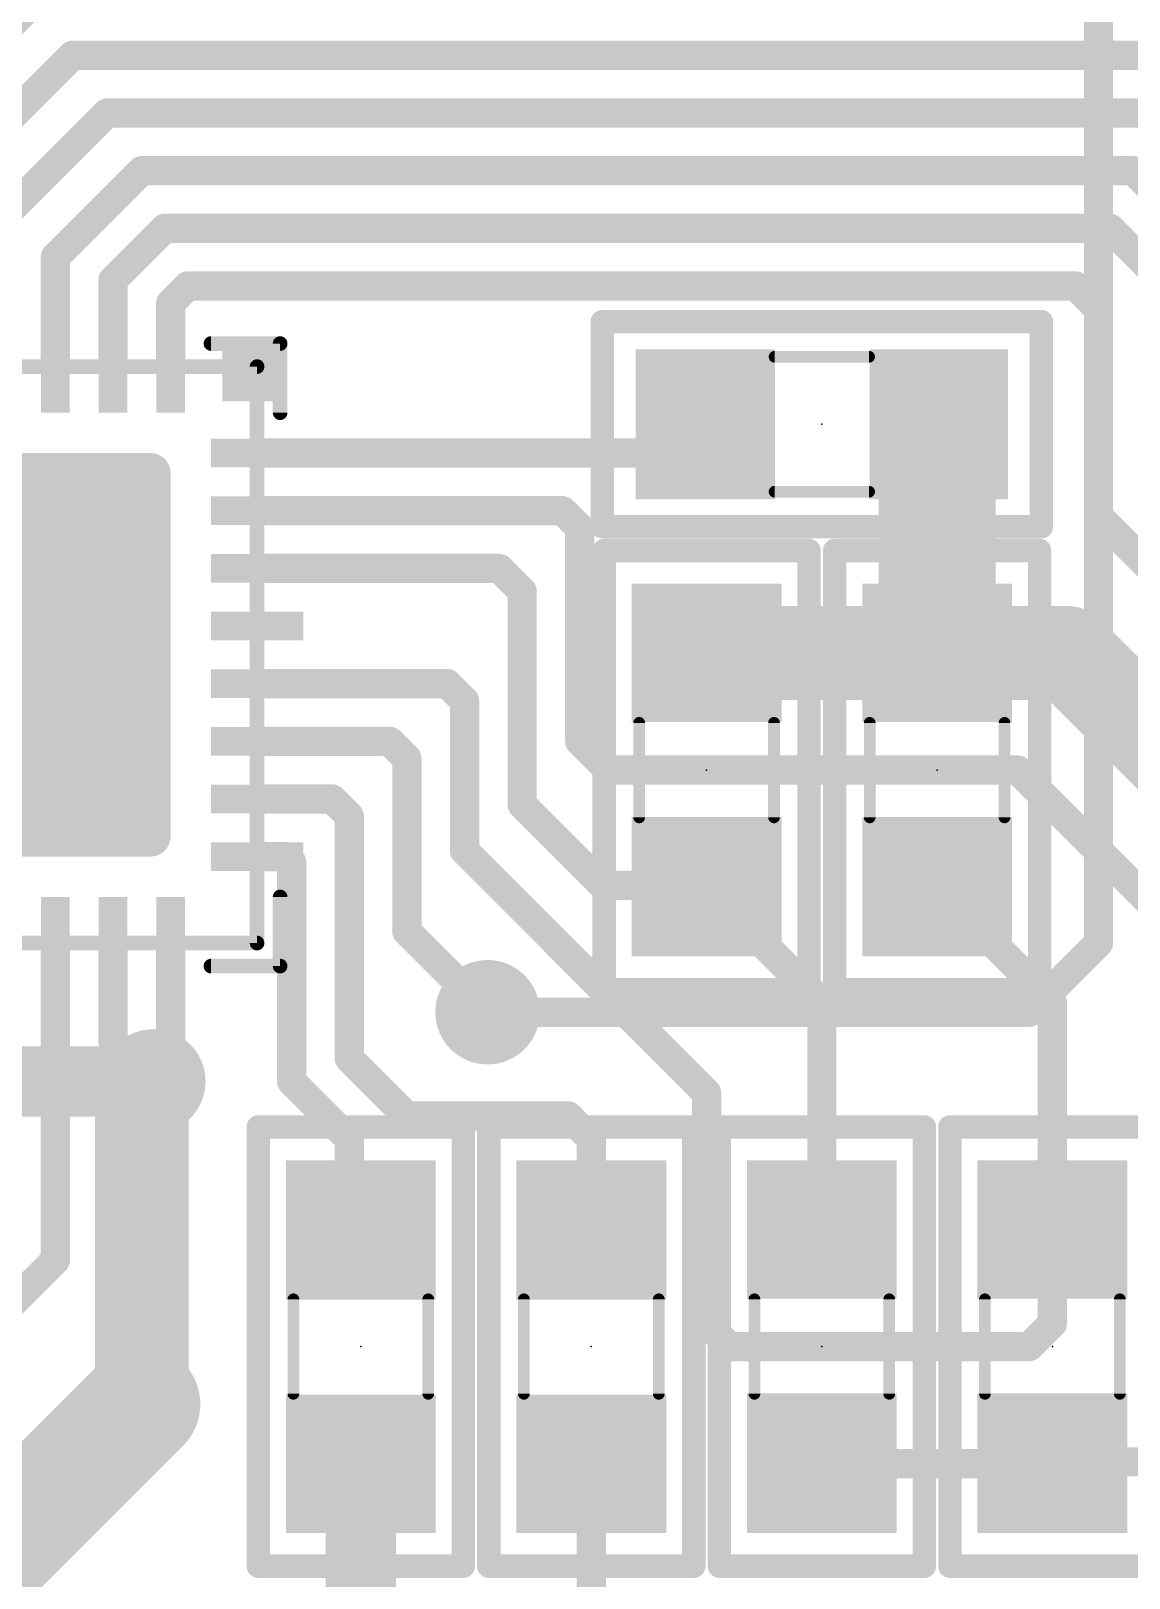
# Model space of a CAD drawing. Extents: x -12.5 to 70.1, y -12.4 to 85.2.
# Drawn here: x 17.64 to 27.17, y 33.99 to 47.41 of the extents above; entities that cross this region are included whole.
import ezdxf

# ---------------------------------------------------------------- set-up
doc = ezdxf.new("R2010")
doc.units = 0
for name, color, linetype in [('1', 12, 'CONTINUOUS'), ('16', 132, 'CONTINUOUS'), ('18', 110, 'CONTINUOUS'), ('21', 40, 'CONTINUOUS'), ('23', 53, 'CONTINUOUS'), ('51', 253, 'CONTINUOUS')]:
    doc.layers.add(name, color=color, linetype=linetype)

# ---------------------------------------------------------------- blocks, each defined once
blk = doc.blocks.new('RECT')
blk.add_solid([(-0.5, -0.5), (0.5, -0.5), (-0.5, 0.5), (0.5, 0.5)])
blk = doc.blocks.new('RECT560000X560000R10')
at = {"const_width": 0.175}
blk.add_lwpolyline([(1.6625, -1.575), (1.6625, 1.575, 0.4142), (1.575, 1.6625), (-1.575, 1.6625, 0.4142), (-1.6625, 1.575), (-1.6625, -1.575, 0.4142), (-1.575, -1.6625), (1.575, -1.6625, 0.4142)], format="xyb", close=True, dxfattribs=at)
blk.add_solid([(-1.6004, -1.6004), (1.6004, -1.6004), (-1.6004, 1.6004), (1.6004, 1.6004)])
blk = doc.blocks.new('ROUNDV')
at = {"const_width": 0.5}
blk.add_lwpolyline([(0, -0.25, 1), (0, 0.25, 1), (0, -0.25)], format="xyb", dxfattribs=at)

msp = doc.modelspace()

# ---------------------------------------------------------------- linework, layer by layer
at = {"layer": '1'}
for points, const_width in [([(16.35, 46.35), (17.7, 47.7)], 0.254), ([(16.85, 46.05), (18, 47.2)], 0.254), ([(18, 47.2), (27.6, 47.2)], 0.254), ([(17.35, 45.75), (18.3, 46.7)], 0.254), ([(18.3, 46.7), (27.4, 46.7)], 0.254), ([(17.85, 45.45), (18.6, 46.2)], 0.254), ([(18.6, 46.2), (27.2, 46.2)], 0.254), ([(27.2, 46.2), (27.9, 45.5)], 0.254), ([(18.35, 45.25), (18.8, 45.7)], 0.254), ([(18.8, 45.7), (27, 45.7)], 0.254), ([(27, 45.7), (27.4, 45.3)], 0.254), ([(17.85, 44.5), (17.85, 45.45)], 0.254), ([(18.35, 44.5), (18.35, 45.25)], 0.254), ([(18.85, 45.05), (19, 45.2)], 0.254), ([(19, 45.2), (26.7, 45.2)], 0.254), ([(26.7, 45.2), (26.9, 45)], 0.254), ([(18.85, 44.5), (18.85, 45.05)], 0.254), ([(26.9, 45), (26.9, 43.2)], 0.254), ([(25.5, 43.984), (25.516, 44)], 1.016), ([(25.5, 42.016), (25.5, 43.984)], 1.016), ([(23.234, 43.75), (23.484, 44)], 0.254), ([(19.6, 43.75), (23.234, 43.75)], 0.254), ([(19.6, 43.25), (22.25, 43.25)], 0.254), ([(22.25, 43.25), (22.4, 43.1)], 0.254), ([(22.4, 43.1), (22.4, 41.25)], 0.254), ([(26.9, 43.2), (28.8, 41.3)], 0.254), ([(19.6, 42.75), (21.7, 42.75)], 0.254), ([(21.7, 42.75), (21.9, 42.55)], 0.254), ([(21.9, 42.55), (21.9, 40.7)], 0.254), ([(25.5, 42.016), (23.5, 42.016)], 0.8128), ([(25.5, 42.016), (26.634, 42.016)], 0.8128), ([(26.634, 42.016), (27.9, 40.75)], 0.8128), ([(19.6, 41.75), (21.25, 41.75)], 0.254), ([(21.25, 41.75), (21.4, 41.6)], 0.254), ([(21.4, 41.6), (21.4, 40.3)], 0.254), ([(19.6, 41.25), (20.75, 41.25)], 0.254), ([(20.75, 41.25), (20.9, 41.1)], 0.254), ([(22.4, 41.25), (22.65, 41)], 0.254), ([(20.9, 41.1), (20.9, 39.6)], 0.254), ([(22.65, 41), (26.2, 41)], 0.254), ([(26.2, 41), (27.7, 39.5)], 0.254), ([(19.6, 40.75), (20.25, 40.75)], 0.254), ([(20.25, 40.75), (20.4, 40.6)], 0.254), ([(21.9, 40.7), (22.6, 40)], 0.254), ([(20.4, 40.6), (20.4, 38.5)], 0.254), ([(21.4, 40.3), (22.7, 39)], 0.254), ([(19.6, 40.25), (19.85, 40.25)], 0.254), ([(19.85, 40.25), (19.9, 40.2)], 0.254), ([(19.9, 40.2), (19.9, 38.3)], 0.254), ([(22.6, 40), (23.484, 40)], 0.254), ([(23.484, 40), (23.5, 39.984)], 0.254), ([(24.5, 38.984), (23.5, 39.984)], 0.254), ([(26.5, 38.984), (25.5, 39.984)], 0.254), ([(20.9, 39.6), (21.6, 38.9)], 0.254), ([(17.85, 39.5), (17.85, 36.75)], 0.254), ([(18.35, 39.5), (18.35, 38.65)], 0.254), ([(18.85, 39.5), (18.85, 38.45)], 0.254), ([(22.7, 39), (23.5, 38.2)], 0.254), ([(24.5, 37.016), (24.5, 38.984)], 0.254), ([(26.5, 37.016), (26.5, 38.984)], 0.254), ([(18.35, 38.65), (18.7, 38.3)], 0.254), ([(18.7, 38.3), (18.7, 38.2)], 0.6096), ([(18.85, 38.45), (18.7, 38.3)], 0.254), ([(20.4, 38.5), (20.9, 38)], 0.254), ([(18.6, 35.5), (18.6, 38.1)], 0.8128), ([(18.7, 38.2), (18.6, 38.1)], 0.6096), ([(19.9, 38.3), (20.4, 37.8)], 0.254), ([(18.35, 38.15), (18.6, 38.1)], 0.254), ([(23.5, 38.2), (23.5, 36.2)], 0.254), ([(20.9, 38), (22.3, 38)], 0.254), ([(22.3, 38), (22.5, 37.8)], 0.254), ([(20.4, 37.8), (20.4, 37.116)], 0.254), ([(22.5, 37.8), (22.5, 37.016)], 0.254), ([(20.4, 37.116), (20.5, 37.016)], 0.254), ([(26.5, 36.2), (26.5, 37.016)], 0.254), ([(17.85, 36.75), (13.9, 32.8)], 0.254), ([(23.5, 36.2), (23.7, 36)], 0.254), ([(26.3, 36), (26.5, 36.2)], 0.254), ([(23.7, 36), (26.3, 36)], 0.254), ([(17, 33.9), (18.6, 35.5)], 1.016), ([(20.5, 34.984), (20.5, 33.016)], 0.6096), ([(22.5, 34.984), (22.5, 33.016)], 0.254), ([(26.5, 34.984), (24.5, 34.984)], 0.254), ([(26.516, 35), (26.5, 34.984)], 0.254), ([(27.4, 35), (26.516, 35)], 0.254)]:
    msp.add_lwpolyline(points, dxfattribs=dict(at, const_width=const_width))
for points, const_width in [([(18, 47.2635, 1), (18, 47.1365)], 0.127), ([(18.0449, 47.1551, 1), (17.9551, 47.2449)], 0.127), ([(18.3, 46.7635, 1), (18.3, 46.6365)], 0.127), ([(18.3449, 46.6551, 1), (18.2551, 46.7449)], 0.127), ([(18.6, 46.2635, 1), (18.6, 46.1365)], 0.127), ([(18.6449, 46.1551, 1), (18.5551, 46.2449)], 0.127), ([(27.2449, 46.2449, 1), (27.1551, 46.1551)], 0.127), ([(27.2, 46.1365, 1), (27.2, 46.2635)], 0.127), ([(18.8, 45.7635, 1), (18.8, 45.6365)], 0.127), ([(18.8449, 45.6551, 1), (18.7551, 45.7449)], 0.127), ([(27.0449, 45.7449, 1), (26.9551, 45.6551)], 0.127), ([(27, 45.6365, 1), (27, 45.7635)], 0.127), ([(17.9135, 45.45, 1), (17.7865, 45.45)], 0.127), ([(17.8051, 45.4949, 1), (17.8949, 45.4051)], 0.127), ([(18.4135, 45.25, 1), (18.2865, 45.25)], 0.127), ([(18.3051, 45.2949, 1), (18.3949, 45.2051)], 0.127), ([(19, 45.2635, 1), (19, 45.1365)], 0.127), ([(19.0449, 45.1551, 1), (18.9551, 45.2449)], 0.127), ([(26.7449, 45.2449, 1), (26.6551, 45.1551)], 0.127), ([(26.7, 45.1365, 1), (26.7, 45.2635)], 0.127), ([(18.9135, 45.05, 1), (18.7865, 45.05)], 0.127), ([(18.8051, 45.0949, 1), (18.8949, 45.0051)], 0.127), ([(26.9635, 45, 1), (26.8365, 45)], 0.127), ([(26.8551, 44.9551, 1), (26.9449, 45.0449)], 0.127), ([(17.7865, 44.5, 1), (17.9135, 44.5)], 0.127), ([(18.2865, 44.5, 1), (18.4135, 44.5)], 0.127), ([(18.7865, 44.5, 1), (18.9135, 44.5)], 0.127), ([(25.754, 43.984, 1), (25.246, 43.984)], 0.508), ([(25.6956, 43.8204, 1), (25.3364, 44.1796)], 0.508), ([(25.3204, 44.1636, 1), (25.6796, 43.8044)], 0.508), ([(23.5289, 43.9551, 1), (23.4391, 44.0449)], 0.127), ([(19.6, 43.8135, 1), (19.6, 43.6865)], 0.127), ([(23.1891, 43.7949, 1), (23.2789, 43.7051)], 0.127), ([(23.234, 43.6865, 1), (23.234, 43.8135)], 0.127), ([(19.6, 43.3135, 1), (19.6, 43.1865)], 0.127), ([(22.2949, 43.2949, 1), (22.2051, 43.2051)], 0.127), ([(22.25, 43.1865, 1), (22.25, 43.3135)], 0.127), ([(22.4635, 43.1, 1), (22.3365, 43.1)], 0.127), ([(26.9449, 43.2449, 1), (26.8551, 43.1551)], 0.127), ([(26.8365, 43.2, 1), (26.9635, 43.2)], 0.127), ([(22.3551, 43.0551, 1), (22.4449, 43.1449)], 0.127), ([(19.6, 42.8135, 1), (19.6, 42.6865)], 0.127), ([(21.7449, 42.7949, 1), (21.6551, 42.7051)], 0.127), ([(21.7, 42.6865, 1), (21.7, 42.8135)], 0.127), ([(21.9635, 42.55, 1), (21.8365, 42.55)], 0.127), ([(21.8551, 42.5051, 1), (21.9449, 42.5949)], 0.127), ([(23.5, 42.2192, 1), (23.5, 41.8128)], 0.4064), ([(25.5, 42.2192, 1), (25.5, 41.8128)], 0.4064), ([(25.5, 41.8128, 1), (25.5, 42.2192)], 0.4064), ([(26.7777, 42.1597, 1), (26.4903, 41.8723)], 0.4064), ([(26.634, 41.8128, 1), (26.634, 42.2192)], 0.4064), ([(25.246, 42.016, 1), (25.754, 42.016)], 0.508), ([(19.6, 41.8135, 1), (19.6, 41.6865)], 0.127), ([(21.2949, 41.7949, 1), (21.2051, 41.7051)], 0.127), ([(21.25, 41.6865, 1), (21.25, 41.8135)], 0.127), ([(21.4635, 41.6, 1), (21.3365, 41.6)], 0.127), ([(21.3551, 41.5551, 1), (21.4449, 41.6449)], 0.127), ([(19.6, 41.3135, 1), (19.6, 41.1865)], 0.127), ([(20.7949, 41.2949, 1), (20.7051, 41.2051)], 0.127), ([(20.75, 41.1865, 1), (20.75, 41.3135)], 0.127), ([(22.4449, 41.2949, 1), (22.3551, 41.2051)], 0.127), ([(20.9635, 41.1, 1), (20.8365, 41.1)], 0.127), ([(20.8551, 41.0551, 1), (20.9449, 41.1449)], 0.127), ([(22.3365, 41.25, 1), (22.4635, 41.25)], 0.127), ([(22.65, 41.0635, 1), (22.65, 40.9365)], 0.127), ([(22.6051, 40.9551, 1), (22.6949, 41.0449)], 0.127), ([(26.2449, 41.0449, 1), (26.1551, 40.9551)], 0.127), ([(26.2, 40.9365, 1), (26.2, 41.0635)], 0.127), ([(19.6, 40.8135, 1), (19.6, 40.6865)], 0.127), ([(20.2949, 40.7949, 1), (20.2051, 40.7051)], 0.127), ([(20.25, 40.6865, 1), (20.25, 40.8135)], 0.127), ([(21.9449, 40.7449, 1), (21.8551, 40.6551)], 0.127), ([(20.4635, 40.6, 1), (20.3365, 40.6)], 0.127), ([(20.3551, 40.5551, 1), (20.4449, 40.6449)], 0.127), ([(21.8365, 40.7, 1), (21.9635, 40.7)], 0.127), ([(21.4449, 40.3449, 1), (21.3551, 40.2551)], 0.127), ([(19.6, 40.3135, 1), (19.6, 40.1865)], 0.127), ([(19.8949, 40.2949, 1), (19.8051, 40.2051)], 0.127), ([(19.9635, 40.2, 1), (19.8365, 40.2)], 0.127), ([(19.85, 40.1865, 1), (19.85, 40.3135)], 0.127), ([(19.8551, 40.1551, 1), (19.9449, 40.2449)], 0.127), ([(21.3365, 40.3, 1), (21.4635, 40.3)], 0.127), ([(22.6, 40.0635, 1), (22.6, 39.9365)], 0.127), ([(23.5289, 40.0449, 1), (23.4391, 39.9551)], 0.127), ([(23.484, 39.9365, 1), (23.484, 40.0635)], 0.127), ([(22.5551, 39.9551, 1), (22.6449, 40.0449)], 0.127), ([(23.5449, 40.0289, 1), (23.4551, 39.9391)], 0.127), ([(23.4551, 39.9391, 1), (23.5449, 40.0289)], 0.127), ([(25.5449, 40.0289, 1), (25.4551, 39.9391)], 0.127), ([(20.9449, 39.6449, 1), (20.8551, 39.5551)], 0.127), ([(17.9135, 39.5, 1), (17.7865, 39.5)], 0.127), ([(18.4135, 39.5, 1), (18.2865, 39.5)], 0.127), ([(18.9135, 39.5, 1), (18.7865, 39.5)], 0.127), ([(20.8365, 39.6, 1), (20.9635, 39.6)], 0.127), ([(22.7449, 39.0449, 1), (22.6551, 38.9551)], 0.127), ([(22.6551, 38.9551, 1), (22.7449, 39.0449)], 0.127), ([(24.5635, 38.984, 1), (24.4365, 38.984)], 0.127), ([(24.4551, 38.9391, 1), (24.5449, 39.0289)], 0.127), ([(26.5635, 38.984, 1), (26.4365, 38.984)], 0.127), ([(26.4551, 38.9391, 1), (26.5449, 39.0289)], 0.127), ([(21.5551, 38.8551, 1), (21.6449, 38.9449)], 0.127), ([(18.3949, 38.6949, 1), (18.3051, 38.6051)], 0.127), ([(18.2865, 38.65, 1), (18.4135, 38.65)], 0.127), ([(18.8524, 38.3, 1), (18.5476, 38.3)], 0.3048), ([(18.8949, 38.4051, 1), (18.8051, 38.4949)], 0.127), ([(20.4449, 38.5449, 1), (20.3551, 38.4551)], 0.127), ([(20.3365, 38.5, 1), (20.4635, 38.5)], 0.127), ([(18.8032, 38.1, 1), (18.3968, 38.1)], 0.4064), ([(18.8078, 38.0922, 1), (18.5922, 38.3078)], 0.3048), ([(18.6551, 38.3449, 1), (18.7449, 38.2551)], 0.127), ([(18.6551, 38.2551, 1), (18.7449, 38.3449)], 0.127), ([(18.7865, 38.45, 1), (18.9135, 38.45)], 0.127), ([(19.9449, 38.3449, 1), (19.8551, 38.2551)], 0.127), ([(18.3625, 38.2123, 1), (18.3375, 38.0877)], 0.127), ([(18.4922, 38.2078, 1), (18.7078, 37.9922)], 0.3048), ([(18.5476, 38.2, 1), (18.8524, 38.2)], 0.3048), ([(19.8365, 38.3, 1), (19.9635, 38.3)], 0.127), ([(23.5635, 38.2, 1), (23.4365, 38.2)], 0.127), ([(23.4551, 38.1551, 1), (23.5449, 38.2449)], 0.127), ([(18.5875, 38.0377, 1), (18.6125, 38.1623)], 0.127), ([(20.9, 38.0635, 1), (20.9, 37.9365)], 0.127), ([(22.3449, 38.0449, 1), (22.2551, 37.9551)], 0.127), ([(22.3, 37.9365, 1), (22.3, 38.0635)], 0.127), ([(20.8551, 37.9551, 1), (20.9449, 38.0449)], 0.127), ([(20.4635, 37.8, 1), (20.3365, 37.8)], 0.127), ([(20.3551, 37.7551, 1), (20.4449, 37.8449)], 0.127), ([(22.5635, 37.8, 1), (22.4365, 37.8)], 0.127), ([(22.4551, 37.7551, 1), (22.5449, 37.8449)], 0.127), ([(20.4449, 37.1609, 1), (20.3551, 37.0711)], 0.127), ([(20.3365, 37.116, 1), (20.4635, 37.116)], 0.127), ([(20.4551, 36.9711, 1), (20.5449, 37.0609)], 0.127), ([(22.4365, 37.016, 1), (22.5635, 37.016)], 0.127), ([(24.4365, 37.016, 1), (24.5635, 37.016)], 0.127), ([(26.5635, 37.016, 1), (26.4365, 37.016)], 0.127), ([(26.4365, 37.016, 1), (26.5635, 37.016)], 0.127), ([(17.7865, 36.75, 1), (17.9135, 36.75)], 0.127), ([(17.8949, 36.7051, 1), (17.8051, 36.7949)], 0.127), ([(23.5449, 36.2449, 1), (23.4551, 36.1551)], 0.127), ([(23.4365, 36.2, 1), (23.5635, 36.2)], 0.127), ([(26.4365, 36.2, 1), (26.5635, 36.2)], 0.127), ([(26.5449, 36.1551, 1), (26.4551, 36.2449)], 0.127), ([(23.7, 36.0635, 1), (23.7, 35.9365)], 0.127), ([(23.6551, 35.9551, 1), (23.7449, 36.0449)], 0.127), ([(26.2551, 36.0449, 1), (26.3449, 35.9551)], 0.127), ([(26.3, 35.9365, 1), (26.3, 36.0635)], 0.127), ([(18.7796, 35.3204, 1), (18.4204, 35.6796)], 0.508), ([(18.3968, 35.5, 1), (18.8032, 35.5)], 0.4064), ([(20.6524, 34.984, 1), (20.3476, 34.984)], 0.3048), ([(22.5635, 34.984, 1), (22.4365, 34.984)], 0.127), ([(24.5, 35.0475, 1), (24.5, 34.9205)], 0.127), ([(26.4551, 35.0289, 1), (26.5449, 34.9391)], 0.127), ([(26.516, 35.0635, 1), (26.516, 34.9365)], 0.127), ([(26.5609, 34.9551, 1), (26.4711, 35.0449)], 0.127), ([(26.5, 34.9205, 1), (26.5, 35.0475)], 0.127)]:
    msp.add_lwpolyline(points, format="xyb", dxfattribs=dict(at, const_width=const_width))
at = {"layer": '16'}
for points, const_width in [([(26.9, 39.5), (26.9, 58.6)], 0.254), ([(26.3, 38.9), (26.9, 39.5)], 0.254), ([(21.6, 38.9), (26.3, 38.9)], 0.254), ([(18.7, 38.3), (14.4, 38.3)], 0.6096)]:
    msp.add_lwpolyline(points, dxfattribs=dict(at, const_width=const_width))
for points, const_width in [([(26.9449, 39.4551, 1), (26.8551, 39.5449)], 0.127), ([(26.8365, 39.5, 1), (26.9635, 39.5)], 0.127), ([(21.6, 38.9635, 1), (21.6, 38.8365)], 0.127), ([(26.2551, 38.9449, 1), (26.3449, 38.8551)], 0.127), ([(26.3, 38.8365, 1), (26.3, 38.9635)], 0.127), ([(18.7, 38.1476, 1), (18.7, 38.4524)], 0.3048)]:
    msp.add_lwpolyline(points, format="xyb", dxfattribs=dict(at, const_width=const_width))
at = {"layer": '21'}
for points, const_width in [([(22.595, 43.111), (22.595, 44.889)], 0.2032), ([(22.595, 44.889), (26.405, 44.889)], 0.2032), ([(26.405, 44.889), (26.405, 43.111)], 0.2032), ([(19.8, 44.7), (19.2, 44.7)], 0.127), ([(19.8, 44.1), (19.8, 44.7)], 0.127), ([(26.405, 43.111), (22.595, 43.111)], 0.2032), ([(22.611, 39.095), (22.611, 42.905)], 0.2032), ([(22.611, 42.905), (24.389, 42.905)], 0.2032), ([(24.389, 42.905), (24.389, 39.095)], 0.2032), ([(24.611, 39.095), (24.611, 42.905)], 0.2032), ([(24.611, 42.905), (26.389, 42.905)], 0.2032), ([(26.389, 42.905), (26.389, 39.095)], 0.2032), ([(19.8, 39.9), (19.8, 39.3)], 0.127), ([(19.8, 39.3), (19.2, 39.3)], 0.127), ([(24.389, 39.095), (22.611, 39.095)], 0.2032), ([(26.389, 39.095), (24.611, 39.095)], 0.2032), ([(19.611, 34.095), (19.611, 37.905)], 0.2032), ([(19.611, 37.905), (21.389, 37.905)], 0.2032), ([(21.389, 37.905), (21.389, 34.095)], 0.2032), ([(21.611, 34.095), (21.611, 37.905)], 0.2032), ([(21.611, 37.905), (23.389, 37.905)], 0.2032), ([(23.389, 37.905), (23.389, 34.095)], 0.2032), ([(23.611, 34.095), (23.611, 37.905)], 0.2032), ([(23.611, 37.905), (25.389, 37.905)], 0.2032), ([(25.389, 37.905), (25.389, 34.095)], 0.2032), ([(25.611, 34.095), (25.611, 37.905)], 0.2032), ([(25.611, 37.905), (27.389, 37.905)], 0.2032), ([(21.389, 34.095), (19.611, 34.095)], 0.2032), ([(23.389, 34.095), (21.611, 34.095)], 0.2032), ([(25.389, 34.095), (23.611, 34.095)], 0.2032), ([(27.389, 34.095), (25.611, 34.095)], 0.2032)]:
    msp.add_lwpolyline(points, dxfattribs=dict(at, const_width=const_width))
for points, const_width in [([(22.6458, 44.889, 1), (22.5442, 44.889)], 0.1016), ([(22.595, 44.9398, 1), (22.595, 44.8382)], 0.1016), ([(26.4558, 44.889, 1), (26.3542, 44.889)], 0.1016), ([(26.405, 44.8382, 1), (26.405, 44.9398)], 0.1016), ([(19.2, 44.7318, 1), (19.2, 44.6683)], 0.0635), ([(19.8317, 44.7, 1), (19.7683, 44.7)], 0.0635), ([(19.8, 44.6683, 1), (19.8, 44.7318)], 0.0635), ([(19.7683, 44.1, 1), (19.8317, 44.1)], 0.0635), ([(22.595, 43.1618, 1), (22.595, 43.0602)], 0.1016), ([(26.405, 43.0602, 1), (26.405, 43.1618)], 0.1016), ([(22.5442, 43.111, 1), (22.6458, 43.111)], 0.1016), ([(26.3542, 43.111, 1), (26.4558, 43.111)], 0.1016), ([(22.6618, 42.905, 1), (22.5602, 42.905)], 0.1016), ([(22.611, 42.9558, 1), (22.611, 42.8542)], 0.1016), ([(24.4398, 42.905, 1), (24.3382, 42.905)], 0.1016), ([(24.389, 42.8542, 1), (24.389, 42.9558)], 0.1016), ([(24.6618, 42.905, 1), (24.5602, 42.905)], 0.1016), ([(24.611, 42.9558, 1), (24.611, 42.8542)], 0.1016), ([(26.4398, 42.905, 1), (26.3382, 42.905)], 0.1016), ([(26.389, 42.8542, 1), (26.389, 42.9558)], 0.1016), ([(19.8317, 39.9, 1), (19.7683, 39.9)], 0.0635), ([(19.2, 39.3318, 1), (19.2, 39.2683)], 0.0635), ([(19.7683, 39.3, 1), (19.8317, 39.3)], 0.0635), ([(19.8, 39.2683, 1), (19.8, 39.3318)], 0.0635), ([(22.611, 39.1458, 1), (22.611, 39.0442)], 0.1016), ([(24.389, 39.0442, 1), (24.389, 39.1458)], 0.1016), ([(24.611, 39.1458, 1), (24.611, 39.0442)], 0.1016), ([(26.389, 39.0442, 1), (26.389, 39.1458)], 0.1016), ([(22.5602, 39.095, 1), (22.6618, 39.095)], 0.1016), ([(24.3382, 39.095, 1), (24.4398, 39.095)], 0.1016), ([(24.5602, 39.095, 1), (24.6618, 39.095)], 0.1016), ([(26.3382, 39.095, 1), (26.4398, 39.095)], 0.1016), ([(19.6618, 37.905, 1), (19.5602, 37.905)], 0.1016), ([(19.611, 37.9558, 1), (19.611, 37.8542)], 0.1016), ([(21.4398, 37.905, 1), (21.3382, 37.905)], 0.1016), ([(21.389, 37.8542, 1), (21.389, 37.9558)], 0.1016), ([(21.6618, 37.905, 1), (21.5602, 37.905)], 0.1016), ([(21.611, 37.9558, 1), (21.611, 37.8542)], 0.1016), ([(23.4398, 37.905, 1), (23.3382, 37.905)], 0.1016), ([(23.389, 37.8542, 1), (23.389, 37.9558)], 0.1016), ([(23.6618, 37.905, 1), (23.5602, 37.905)], 0.1016), ([(23.611, 37.9558, 1), (23.611, 37.8542)], 0.1016), ([(25.4398, 37.905, 1), (25.3382, 37.905)], 0.1016), ([(25.389, 37.8542, 1), (25.389, 37.9558)], 0.1016), ([(25.6618, 37.905, 1), (25.5602, 37.905)], 0.1016), ([(25.611, 37.9558, 1), (25.611, 37.8542)], 0.1016), ([(19.611, 34.1458, 1), (19.611, 34.0442)], 0.1016), ([(19.5602, 34.095, 1), (19.6618, 34.095)], 0.1016), ([(21.3382, 34.095, 1), (21.4398, 34.095)], 0.1016), ([(21.389, 34.0442, 1), (21.389, 34.1458)], 0.1016), ([(21.611, 34.1458, 1), (21.611, 34.0442)], 0.1016), ([(21.5602, 34.095, 1), (21.6618, 34.095)], 0.1016), ([(23.3382, 34.095, 1), (23.4398, 34.095)], 0.1016), ([(23.389, 34.0442, 1), (23.389, 34.1458)], 0.1016), ([(23.611, 34.1458, 1), (23.611, 34.0442)], 0.1016), ([(23.5602, 34.095, 1), (23.6618, 34.095)], 0.1016), ([(25.3382, 34.095, 1), (25.4398, 34.095)], 0.1016), ([(25.389, 34.0442, 1), (25.389, 34.1458)], 0.1016), ([(25.611, 34.1458, 1), (25.611, 34.0442)], 0.1016), ([(25.5602, 34.095, 1), (25.6618, 34.095)], 0.1016)]:
    msp.add_lwpolyline(points, format="xyb", dxfattribs=dict(at, const_width=const_width))
at = {"layer": '23'}
for p in [(24.5, 44), (23.5, 41), (25.5, 41), (20.5, 36), (22.5, 36), (24.5, 36), (26.5, 36)]:
    msp.add_point(p, dxfattribs=at)
at = {"layer": '51'}
for points, const_width in [([(14.6, 44.5), (19.6, 44.5)], 0.127), ([(19.6, 44.5), (19.6, 39.5)], 0.127), ([(24.91, 44.585), (24.09, 44.585)], 0.1016), ([(24.91, 43.415), (24.09, 43.415)], 0.1016), ([(22.915, 41.41), (22.915, 40.59)], 0.1016), ([(24.085, 41.41), (24.085, 40.59)], 0.1016), ([(24.915, 41.41), (24.915, 40.59)], 0.1016), ([(26.085, 41.41), (26.085, 40.59)], 0.1016), ([(19.6, 39.5), (14.6, 39.5)], 0.127), ([(19.915, 35.59), (19.915, 36.41)], 0.1016), ([(21.085, 35.59), (21.085, 36.41)], 0.1016), ([(21.915, 35.59), (21.915, 36.41)], 0.1016), ([(23.085, 35.59), (23.085, 36.41)], 0.1016), ([(23.915, 36.41), (23.915, 35.59)], 0.1016), ([(25.085, 36.41), (25.085, 35.59)], 0.1016), ([(25.915, 36.41), (25.915, 35.59)], 0.1016), ([(27.085, 36.41), (27.085, 35.59)], 0.1016)]:
    msp.add_lwpolyline(points, dxfattribs=dict(at, const_width=const_width))
for points, const_width in [([(19.6318, 44.5, 1), (19.5683, 44.5)], 0.0635), ([(19.6, 44.4682, 1), (19.6, 44.5318)], 0.0635), ([(24.09, 44.6104, 1), (24.09, 44.5596)], 0.0508), ([(24.91, 44.5596, 1), (24.91, 44.6104)], 0.0508), ([(24.09, 43.4404, 1), (24.09, 43.3896)], 0.0508), ([(24.91, 43.3896, 1), (24.91, 43.4404)], 0.0508), ([(22.9404, 41.41, 1), (22.8896, 41.41)], 0.0508), ([(24.1104, 41.41, 1), (24.0596, 41.41)], 0.0508), ([(24.9404, 41.41, 1), (24.8896, 41.41)], 0.0508), ([(26.1104, 41.41, 1), (26.0596, 41.41)], 0.0508), ([(22.8896, 40.59, 1), (22.9404, 40.59)], 0.0508), ([(24.0596, 40.59, 1), (24.1104, 40.59)], 0.0508), ([(24.8896, 40.59, 1), (24.9404, 40.59)], 0.0508), ([(26.0596, 40.59, 1), (26.1104, 40.59)], 0.0508), ([(19.5683, 39.5, 1), (19.6318, 39.5)], 0.0635), ([(19.6, 39.4682, 1), (19.6, 39.5318)], 0.0635), ([(19.9404, 36.41, 1), (19.8896, 36.41)], 0.0508), ([(21.1104, 36.41, 1), (21.0596, 36.41)], 0.0508), ([(21.9404, 36.41, 1), (21.8896, 36.41)], 0.0508), ([(23.1104, 36.41, 1), (23.0596, 36.41)], 0.0508), ([(23.9404, 36.41, 1), (23.8896, 36.41)], 0.0508), ([(25.1104, 36.41, 1), (25.0596, 36.41)], 0.0508), ([(25.9404, 36.41, 1), (25.8896, 36.41)], 0.0508), ([(27.1104, 36.41, 1), (27.0596, 36.41)], 0.0508), ([(19.8896, 35.59, 1), (19.9404, 35.59)], 0.0508), ([(21.0596, 35.59, 1), (21.1104, 35.59)], 0.0508), ([(21.8896, 35.59, 1), (21.9404, 35.59)], 0.0508), ([(23.0596, 35.59, 1), (23.1104, 35.59)], 0.0508), ([(23.8896, 35.59, 1), (23.9404, 35.59)], 0.0508), ([(25.0596, 35.59, 1), (25.1104, 35.59)], 0.0508), ([(25.8896, 35.59, 1), (25.9404, 35.59)], 0.0508), ([(27.0596, 35.59, 1), (27.1104, 35.59)], 0.0508)]:
    msp.add_lwpolyline(points, format="xyb", dxfattribs=dict(at, const_width=const_width))

# ---------------------------------------------------------------- block references
at = {"layer": '1', "xscale": 0.25, "yscale": 0.8}
for p in [(17.85, 44.5), (18.35, 44.5), (18.85, 44.5)]:
    msp.add_blockref('RECT', p, dxfattribs=at)
at = {"layer": '1'}
for p, xscale, yscale, rotation in [((23.484, 44), 1.2, 1.3, 180), ((25.516, 44), 1.2, 1.3, 180), ((19.6, 43.75), 0.25, 0.8, 270), ((19.6, 43.25), 0.25, 0.8, 270), ((19.6, 42.75), 0.25, 0.8, 270), ((23.5, 42.016), 1.2, 1.3, 270), ((25.5, 42.016), 1.2, 1.3, 270), ((19.6, 42.25), 0.25, 0.8, 270), ((19.6, 41.75), 0.25, 0.8, 270), ((19.6, 41.25), 0.25, 0.8, 270), ((19.6, 40.75), 0.25, 0.8, 270), ((23.5, 39.984), 1.2, 1.3, 270), ((25.5, 39.984), 1.2, 1.3, 270), ((19.6, 40.25), 0.25, 0.8, 270), ((17.85, 39.5), 0.25, 0.8, 180), ((18.35, 39.5), 0.25, 0.8, 180), ((18.85, 39.5), 0.25, 0.8, 180), ((20.5, 37.016), 1.2, 1.3, 90), ((22.5, 37.016), 1.2, 1.3, 90), ((24.5, 37.016), 1.2, 1.3, 270), ((26.5, 37.016), 1.2, 1.3, 270), ((20.5, 34.984), 1.2, 1.3, 90), ((22.5, 34.984), 1.2, 1.3, 90), ((24.5, 34.984), 1.2, 1.3, 270), ((26.5, 34.984), 1.2, 1.3, 270)]:
    msp.add_blockref('RECT', p, dxfattribs=dict(at, xscale=xscale, yscale=yscale, rotation=rotation))
at = {"layer": '1', "rotation": 270}
msp.add_blockref('RECT560000X560000R10', (17.1, 42), dxfattribs=at)
at = {"layer": '18', "xscale": 0.9064, "yscale": 0.9064}
for p in [(18.35, 42), (18.35, 42), (21.6, 38.9), (21.6, 38.9), (18.7, 38.3), (18.7, 38.3)]:
    msp.add_blockref('ROUNDV', p, dxfattribs=at)
at = {"layer": '21', "xscale": 0.5, "yscale": 0.5, "rotation": 270}
msp.add_blockref('RECT', (19.55, 44.45), dxfattribs=at)
at = {"layer": '51', "xscale": 0.65, "yscale": 1.3}
for p, rotation in [((23.7686, 44), 180), ((25.2418, 44), 180), ((23.5, 41.7418), 270), ((25.5, 41.7418), 270), ((23.5, 40.2686), 270), ((25.5, 40.2686), 270), ((20.5, 36.7314), 90), ((22.5, 36.7314), 90), ((24.5, 36.7418), 270), ((26.5, 36.7418), 270), ((20.5, 35.2582), 90), ((22.5, 35.2582), 90), ((24.5, 35.2686), 270), ((26.5, 35.2686), 270)]:
    msp.add_blockref('RECT', p, dxfattribs=dict(at, rotation=rotation))

doc.saveas('drawing.dxf')
